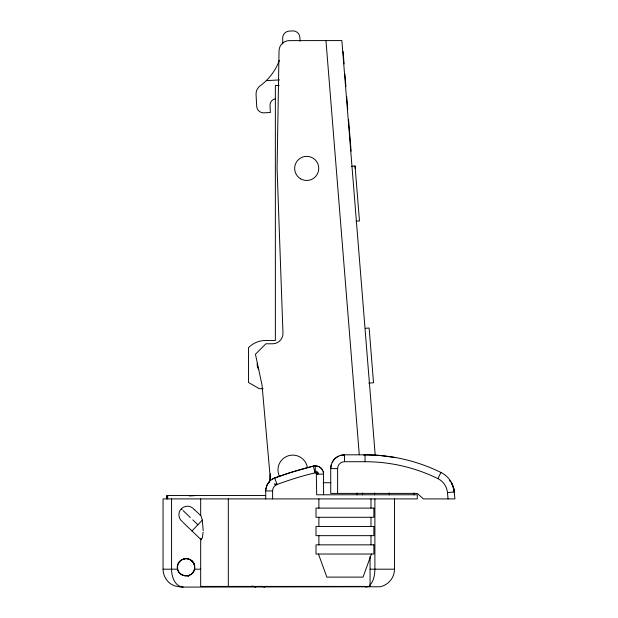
<?xml version="1.0" encoding="UTF-8"?>
<svg xmlns="http://www.w3.org/2000/svg" width="618" height="618" viewBox="0 0 618 618"><rect width="100%" height="100%" fill="white"/><g stroke="black" fill="none" stroke-linecap="round" stroke-linejoin="round"><path stroke-width="0.93" d="M191.789 560.673A8.768 8.768 0 0 1 194.593 569.186C192.87 579.143 177.227 577.312 177.273 567.633A8.768 8.768 0 0 1 179.197 561.801L181.553 559.761L186.033 558.525A8.768 8.768 0 0 1 190.514 559.761L192.87 561.801M167.169 495.466L166.829 498.911L166.829 495.466L265.709 495.466M272.6 498.911L272.6 490.931A6.891 6.891 0 0 1 275.597 485.246L277.08 484.481A337.59 337.59 0 0 1 307.3 474.786L315.25 472.77L315.319 465.879L317.868 466.281M203.144 532.214L202.349 537.838L201.167 539.761L182.92 522.28M269.309 482.357L270.398 473.813M265.771 489.61L267.177 484.751L269.44 481.507M394.477 498.911L394.477 569.186A17.76 17.551 -90 0 1 391.433 579.174L389.193 581.893A18.231 17.992 -87.4 0 1 380.047 586.76L180.974 587.1L174.129 585.74L171.047 584.095A17.86 17.69 88.5 0 1 163.059 569.186L163.059 498.911L417.281 498.911L417.281 494.779L316.694 494.779L316.292 473.172A1.375 1.375 0 0 0 315.744 472.832L316.138 471.094L315.25 472.77M331.402 464.342L330.723 468.599L330.723 493.403L417.281 493.403L423.43 498.911L454.941 498.911L453.952 489.526L451.495 482.573M276.702 483.469L276.316 484.821L274.593 483.778L275.597 485.246M371.433 554.029L363.036 577.112L326.845 577.112L318.448 554.029M448.027 498.911L447.471 492.592A17.227 17.227 0 0 0 437.907 478.633L440.943 472.453A172.237 172.237 0 0 0 365.037 454.817L344.504 454.817L340.248 455.497M268.421 482.72L268.173 483.075L269.162 482.72M317.768 474.145L318.37 473.326L316.679 473.929M191.966 530.947L202.325 520.14L201.066 515.96L194.77 509.92M316.292 473.172L317.552 471.913L316.431 473.334L318.054 472.561L316.547 473.519M369.634 585.377C373.89 581.244 374.693 574.84 374.894 569.186L374.894 498.911M188.699 576.2L187.764 575.891L188.544 575.551M183.461 559.043L184.349 558.687M272.306 479.174A13.727 13.72 0 0 1 274.67 478.023L290.12 472.67L313.349 466.111A8.266 8.258 -87.8 0 1 315.319 465.879A8.266 8.258 -89.2 0 1 321.708 468.892A8.328 8.312 -89.9 0 1 323.538 473.326L323.585 494.779M187.764 575.891L189.015 575.489M365.647 587.1L367.416 586.799M187.432 558.765L188.598 559.043M447.471 492.592L454.338 491.998A20.525 20.525 0 0 0 451.511 483.369M351.627 166.265L355.056 165.987L359.475 220.927L356.045 221.205M365.346 328.312L369.124 328.011L373.527 382.751L368.807 383.137M189.494 495.976L195.164 495.59M266.281 80.641L279.475 79.923M279.181 85.539L275.358 85.539L275.358 340.456L265.709 340.456A24.11 24.11 0 0 0 248.49 347.695L248.49 382.465L259.251 388.683L263.067 388.683M337.613 493.403L337.613 468.599A6.891 6.891 0 0 1 344.504 461.708L365.037 461.708A165.346 165.346 0 0 1 437.907 478.633M337.613 468.599L330.723 468.599A13.395 13.024 -89.9 0 1 331.341 464.535L332.399 462.017A13.859 13.418 -87.9 0 1 335.86 457.868A14.183 13.689 -85.5 0 1 338.108 456.401L339.313 455.837A14.685 14.152 -83.2 0 1 344.504 454.817L344.504 461.708M316.694 474.145L323.585 474.145L323.175 471.588M323.137 482.72L330.815 482.72M265.709 498.911L265.709 490.931L272.6 490.931M163.059 569.186L177.474 569.186M194.593 569.186L200.672 569.186M370.058 569.186L394.477 569.186M363.678 455.157A6.891 4.388 -90 0 1 365.037 454.817L379.205 455.404L395.636 457.559L392.422 457.536L395.636 457.559M183.291 587.1C174.732 586.552 171.526 576.463 171.565 569.186L171.565 498.911M264.635 587.1L261.321 586.289M255.705 587.1L251.92 586.034M315.744 472.832L315.319 471.688L315.056 472.793L313.349 466.111A344.481 344.481 0 0 0 274.67 478.023A13.781 13.781 0 0 0 265.709 490.931M183.384 575.435L184.288 575.675L182.148 574.918L183.384 575.435A8.559 8.559 0 0 0 194.461 565.787A8.559 8.559 0 0 0 180.726 560.58A8.559 8.559 0 0 0 182.611 575.142M181.267 508.838L182.078 509.618M183.075 510.576L190.344 517.536M192.754 519.846L197.891 524.767M193.318 562.643L194.191 564.072L193.673 562.99M191.232 560.232L192.947 562.117M201.167 539.761L200.819 538.618M274.67 478.023L277.08 484.481M202.325 520.14L203.198 530.638M355.141 167.007L355.273 168.644M343.075 51.41L344.087 63.971M344.898 74.075L345.91 86.636M346.721 96.732L347.733 109.293M348.544 119.398L351.101 151.186M375.242 455.597L341.862 40.579L289.355 40.618A10.336 10.336 0 0 0 279.035 50.784L277.08 168.436L282.967 333.071A10.336 10.336 0 0 1 272.654 343.778L265.879 343.778L255.443 354.23L262.04 385.122L270.344 479.135A10.336 10.336 0 0 0 270.56 480.526M325.964 40.587L359.274 454.717M355.056 165.987L355.087 166.381M300.078 41.252L299.869 37.412A6.891 6.891 0 0 0 292.986 30.9L289.17 31.101A6.891 6.891 0 0 0 282.665 38.347A55.118 55.118 0 0 1 282.689 43.955M413.836 492.925L413.836 494.779M389.301 492.925L389.301 494.779M374.585 492.925L374.585 494.779M370.985 498.911L370.985 508.096M370.985 517.289L370.985 526.474M370.985 535.659L370.985 544.844M370.058 556.602L370.058 586.412L200.672 586.412L200.672 538.378M365.037 454.817L365.037 461.708M362.465 492.925L362.465 494.779M357.111 492.925L357.111 494.779M318.896 498.911L318.896 508.096M318.896 517.289L318.896 526.474M318.896 535.659L318.896 544.844M228.312 498.911L228.312 586.412M200.672 498.911L200.672 515.559M167.679 495.466L167.679 498.911M279.575 476.64A14.809 14.809 0 0 1 288.197 455.829A14.809 14.809 0 0 1 307.401 467.602M275.358 98.741A6.651 6.651 0 0 0 270.004 105.624L270.375 112.499L263.569 112.862A6.891 6.891 0 0 1 256.694 106.342L256.061 94.654A10.336 10.336 0 0 1 260.255 85.763A55.118 55.118 0 0 0 279.351 60.379M258.811 369.579A8.528 8.528 0 0 1 257.289 363.237M332.229 462.341A13.781 13.781 0 0 1 338.247 456.323M343.477 455.157A6.891 3.337 -90 0 1 344.504 454.817M440.943 472.453A24.11 24.11 0 0 1 454.338 491.998M449.58 480.657A20.525 20.525 0 0 1 450.599 481.978M182.418 521.685A8.559 8.559 0 0 1 181.391 508.707A8.559 8.559 0 0 1 194.369 509.726M313.349 466.111A8.266 8.266 0 0 1 315.319 465.879M319.066 466.775A8.266 8.266 0 0 1 322.681 470.391M194.693 568.637L194.461 569.696L194.693 568.645M373.875 508.096L316.007 508.096L316.007 517.289L373.875 517.289L373.875 508.096M373.875 526.474L316.007 526.474L316.007 535.659L373.875 535.659L373.875 526.474M373.875 544.844L316.007 544.844L316.007 554.029L373.875 554.029L373.875 544.844M300.672 178.849A12.059 12.059 0 0 0 318.764 168.405A12.059 12.059 0 0 0 300.672 157.969A12.059 12.059 0 0 0 300.672 178.849"/></g></svg>
